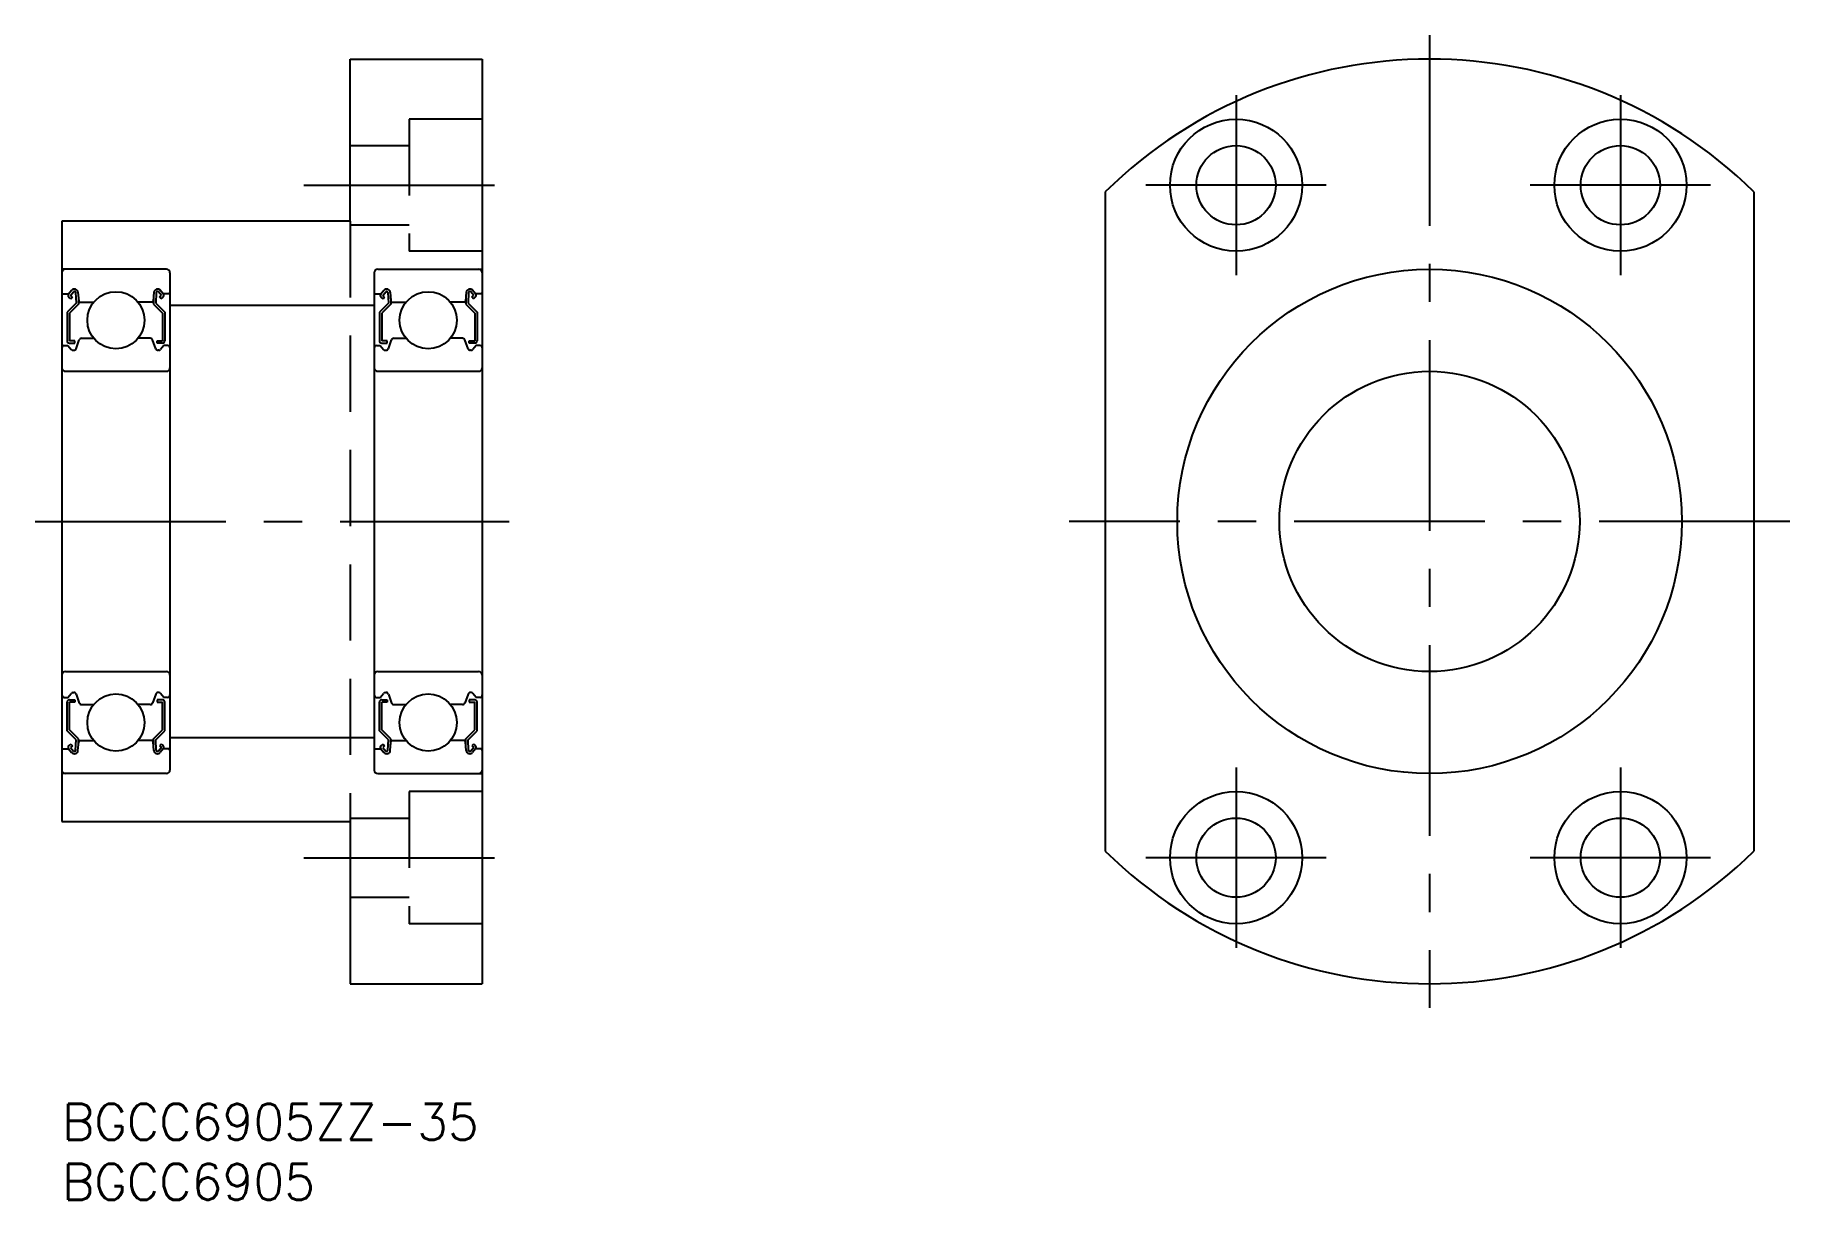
# Model space of a CAD drawing. Extents: x -2 to 144, y -8 to 89.
import ezdxf

# ---------------------------------------------------------------- set-up
doc = ezdxf.new("R2010")
doc.units = 0
doc.header["$LTSCALE"] = 0.5
doc.linetypes.add('CENTER', pattern=[50.8, 31.75, -6.35, 6.35, -6.35])
doc.linetypes.add('DASHED', pattern=[19.05, 12.7, -6.35])
for name, color, linetype in [('MSM_CENTER', 1, 'CENTER'), ('MSM_CONTINUOUS', 7, 'CONTINUOUS'), ('MSM_DASHED', 4, 'DASHED'), ('MSM_PART_NUMBER', 7, 'CONTINUOUS')]:
    doc.layers.add(name, color=color, linetype=linetype)
doc.styles.get("Standard").update_dxf_attribs({"font": 'txt.shx', "height": 3, "bigfont": 'bigfont.shx'})

msp = doc.modelspace()

# ---------------------------------------------------------------- linework, layer by layer
at = {"layer": 'MSM_CENTER'}
for p, q in [((113.87, 89), (113.87, 8)), ((97.76, 84), (97.76, 69)), ((129.76, 84), (129.76, 69)), ((20.14, 76.5), (37.03, 76.5)), ((105.26, 76.5), (90.26, 76.5)), ((137.26, 76.5), (122.26, 76.5)), ((-2.23, 48.5), (37.23, 48.5)), ((143.87, 48.5), (83.87, 48.5)), ((97.76, 28), (97.76, 13)), ((129.76, 28), (129.76, 13)), ((20.14, 20.5), (37.03, 20.5)), ((105.26, 20.5), (90.26, 20.5)), ((137.26, 20.5), (122.26, 20.5))]:
    msp.add_line(p, q, dxfattribs=at)
at = {"layer": 'MSM_CONTINUOUS'}
for p, q in [((24, 87), (35, 87)), ((24, 73.5), (24, 87)), ((35, 87), (35, 10)), ((86.87, 75.95), (86.87, 21.05)), ((140.87, 75.95), (140.87, 21.05)), ((0, 73.5), (0, 23.5)), ((24, 73.5), (0, 73.5)), ((8.7, 69.5), (0, 69.5)), ((9, 69.2), (9, 27.8)), ((26, 69.2), (26, 27.8)), ((26.3, 69.5), (35, 69.5)), ((0.1, 67.45), (0.56, 67.45)), ((0.56, 67.45), (0.81, 67.75)), ((0.71, 67.32), (0.96, 67.62)), ((0.87, 67.19), (0.71, 67.32)), ((1.14, 67.56), (1.18, 66.68)), ((1.34, 67.58), (1.4, 66.84)), ((7.66, 67.58), (7.6, 66.84)), ((7.86, 67.56), (7.82, 66.68)), ((8.29, 67.32), (8.04, 67.62)), ((8.13, 67.19), (8.29, 67.32)), ((8.44, 67.45), (8.19, 67.75)), ((8.9, 67.45), (8.44, 67.45)), ((26.1, 67.45), (26.56, 67.45)), ((26.56, 67.45), (26.81, 67.75)), ((26.71, 67.32), (26.96, 67.62)), ((26.87, 67.19), (26.71, 67.32)), ((27.14, 67.56), (27.18, 66.68)), ((27.34, 67.58), (27.4, 66.84)), ((33.66, 67.58), (33.6, 66.84)), ((33.86, 67.56), (33.82, 66.68)), ((34.29, 67.32), (34.04, 67.62)), ((34.13, 67.19), (34.29, 67.32)), ((34.44, 67.45), (34.19, 67.75)), ((34.9, 67.45), (34.44, 67.45)), ((1.18, 66.68), (0.43, 65.93)), ((0.43, 65.93), (0.43, 63.55)), ((0.74, 67.04), (0.58, 67.17)), ((1.38, 66.6), (0.63, 65.85)), ((0.63, 65.85), (0.63, 63.55)), ((0.74, 67.04), (0.87, 67.19)), ((1.38, 67.07), (1.38, 66.6)), ((1.5, 66.75), (2.65, 66.75)), ((7.5, 66.75), (6.35, 66.75)), ((7.62, 67.07), (7.62, 66.6)), ((7.62, 66.6), (8.37, 65.85)), ((7.82, 66.68), (8.57, 65.93)), ((8.26, 67.04), (8.13, 67.19)), ((8.26, 67.04), (8.42, 67.17)), ((8.37, 65.85), (8.37, 63.55)), ((8.57, 65.93), (8.57, 63.55)), ((9, 66.5), (26, 66.5)), ((27.18, 66.68), (26.43, 65.93)), ((26.43, 65.93), (26.43, 63.55)), ((26.74, 67.04), (26.58, 67.17)), ((27.38, 66.6), (26.63, 65.85)), ((26.63, 65.85), (26.63, 63.55)), ((26.74, 67.04), (26.87, 67.19)), ((27.38, 67.07), (27.38, 66.6)), ((27.5, 66.75), (28.65, 66.75)), ((33.5, 66.75), (32.35, 66.75)), ((33.62, 67.07), (33.62, 66.6)), ((33.62, 66.6), (34.37, 65.85)), ((33.82, 66.68), (34.57, 65.93)), ((34.26, 67.04), (34.13, 67.19)), ((34.26, 67.04), (34.42, 67.17)), ((34.37, 65.85), (34.37, 63.55)), ((34.57, 65.93), (34.57, 63.55)), ((0.2, 63.15), (0.5, 63.15)), ((0.5, 63.15), (0.78, 62.82)), ((1.08, 63.55), (0.63, 63.55)), ((0.63, 63.35), (1.08, 63.35)), ((1.08, 63.35), (1.08, 63.55)), ((1.18, 62.88), (1.45, 63.62)), ((1.64, 63.75), (2.65, 63.75)), ((7.36, 63.75), (6.35, 63.75)), ((7.82, 62.88), (7.55, 63.62)), ((7.92, 63.35), (7.92, 63.55)), ((7.92, 63.55), (8.37, 63.55)), ((8.37, 63.35), (7.92, 63.35)), ((8.5, 63.15), (8.22, 62.82)), ((8.8, 63.15), (8.5, 63.15)), ((26.2, 63.15), (26.5, 63.15)), ((26.5, 63.15), (26.78, 62.82)), ((27.08, 63.55), (26.63, 63.55)), ((26.63, 63.35), (27.08, 63.35)), ((27.08, 63.35), (27.08, 63.55)), ((27.18, 62.88), (27.45, 63.62)), ((27.64, 63.75), (28.65, 63.75)), ((33.36, 63.75), (32.35, 63.75)), ((33.82, 62.88), (33.55, 63.62)), ((33.92, 63.35), (33.92, 63.55)), ((33.92, 63.55), (34.37, 63.55)), ((34.37, 63.35), (33.92, 63.35)), ((34.5, 63.15), (34.22, 62.82)), ((34.8, 63.15), (34.5, 63.15)), ((0.93, 62.75), (0.99, 62.75)), ((8.07, 62.75), (8.01, 62.75)), ((26.93, 62.75), (26.99, 62.75)), ((34.07, 62.75), (34.01, 62.75)), ((0.3, 61), (8.7, 61)), ((26.3, 61), (34.7, 61)), ((0.3, 36), (8.7, 36)), ((26.3, 36), (34.7, 36)), ((0.2, 33.85), (0.5, 33.85)), ((0.5, 33.85), (0.78, 34.18)), ((0.63, 33.65), (1.08, 33.65)), ((0.93, 34.25), (0.99, 34.25)), ((1.08, 33.65), (1.08, 33.45)), ((1.18, 34.12), (1.45, 33.38)), ((7.82, 34.12), (7.55, 33.38)), ((7.92, 33.65), (7.92, 33.45)), ((8.37, 33.65), (7.92, 33.65)), ((8.07, 34.25), (8.01, 34.25)), ((8.5, 33.85), (8.22, 34.18)), ((8.8, 33.85), (8.5, 33.85)), ((26.2, 33.85), (26.5, 33.85)), ((26.5, 33.85), (26.78, 34.18)), ((26.63, 33.65), (27.08, 33.65)), ((26.93, 34.25), (26.99, 34.25)), ((27.08, 33.65), (27.08, 33.45)), ((27.18, 34.12), (27.45, 33.38)), ((33.82, 34.12), (33.55, 33.38)), ((33.92, 33.65), (33.92, 33.45)), ((34.37, 33.65), (33.92, 33.65)), ((34.07, 34.25), (34.01, 34.25)), ((34.5, 33.85), (34.22, 34.18)), ((34.8, 33.85), (34.5, 33.85)), ((0.43, 31.07), (0.43, 33.45)), ((0.63, 31.15), (0.63, 33.45)), ((1.08, 33.45), (0.63, 33.45)), ((1.64, 33.25), (2.65, 33.25)), ((7.36, 33.25), (6.35, 33.25)), ((7.92, 33.45), (8.37, 33.45)), ((8.37, 31.15), (8.37, 33.45)), ((8.57, 31.07), (8.57, 33.45)), ((26.43, 31.07), (26.43, 33.45)), ((26.63, 31.15), (26.63, 33.45)), ((27.08, 33.45), (26.63, 33.45)), ((27.64, 33.25), (28.65, 33.25)), ((33.36, 33.25), (32.35, 33.25)), ((33.92, 33.45), (34.37, 33.45)), ((34.37, 31.15), (34.37, 33.45)), ((34.57, 31.07), (34.57, 33.45)), ((1.18, 30.32), (0.43, 31.07)), ((1.38, 30.4), (0.63, 31.15)), ((7.62, 30.4), (8.37, 31.15)), ((7.82, 30.32), (8.57, 31.07)), ((27.18, 30.32), (26.43, 31.07)), ((27.38, 30.4), (26.63, 31.15)), ((33.62, 30.4), (34.37, 31.15)), ((33.82, 30.32), (34.57, 31.07)), ((0.1, 29.55), (0.56, 29.55)), ((0.56, 29.55), (0.81, 29.25)), ((0.74, 29.96), (0.58, 29.83)), ((0.87, 29.81), (0.71, 29.68)), ((0.71, 29.68), (0.96, 29.38)), ((0.74, 29.96), (0.87, 29.81)), ((1.14, 29.44), (1.18, 30.32)), ((1.34, 29.42), (1.4, 30.16)), ((1.38, 29.93), (1.38, 30.4)), ((1.5, 30.25), (2.65, 30.25)), ((7.5, 30.25), (6.35, 30.25)), ((7.66, 29.42), (7.6, 30.16)), ((7.62, 29.93), (7.62, 30.4)), ((7.86, 29.44), (7.82, 30.32)), ((8.29, 29.68), (8.04, 29.38)), ((8.26, 29.96), (8.13, 29.81)), ((8.13, 29.81), (8.29, 29.68)), ((8.44, 29.55), (8.19, 29.25)), ((8.26, 29.96), (8.42, 29.83)), ((8.9, 29.55), (8.44, 29.55)), ((9, 30.5), (26, 30.5)), ((26.1, 29.55), (26.56, 29.55)), ((26.56, 29.55), (26.81, 29.25)), ((26.74, 29.96), (26.58, 29.83)), ((26.87, 29.81), (26.71, 29.68)), ((26.71, 29.68), (26.96, 29.38)), ((26.74, 29.96), (26.87, 29.81)), ((27.14, 29.44), (27.18, 30.32)), ((27.34, 29.42), (27.4, 30.16)), ((27.38, 29.93), (27.38, 30.4)), ((27.5, 30.25), (28.65, 30.25)), ((33.5, 30.25), (32.35, 30.25)), ((33.66, 29.42), (33.6, 30.16)), ((33.62, 29.93), (33.62, 30.4)), ((33.86, 29.44), (33.82, 30.32)), ((34.29, 29.68), (34.04, 29.38)), ((34.26, 29.96), (34.13, 29.81)), ((34.13, 29.81), (34.29, 29.68)), ((34.44, 29.55), (34.19, 29.25)), ((34.26, 29.96), (34.42, 29.83)), ((34.9, 29.55), (34.44, 29.55)), ((8.7, 27.5), (0, 27.5)), ((26.3, 27.5), (35, 27.5)), ((0, 23.5), (24, 23.5)), ((24, 23.5), (24, 10)), ((24, 10), (35, 10))]:
    msp.add_line(p, q, dxfattribs=at)
for centre, radius in [((97.76, 76.5), 5.5), ((129.76, 76.5), 5.5), ((97.76, 76.5), 3.3), ((129.76, 76.5), 3.3), ((113.87, 48.5), 21), ((4.5, 65.25), 2.38), ((30.5, 65.25), 2.38), ((113.87, 48.5), 12.5), ((4.5, 31.75), 2.38), ((30.5, 31.75), 2.38), ((97.76, 20.5), 5.5), ((129.76, 20.5), 5.5), ((97.76, 20.5), 3.3), ((129.76, 20.5), 3.3)]:
    msp.add_circle(centre, radius, dxfattribs=at)
for centre, radius, start, end in [((113.87, 48.5), 38.5, 45.4687, 134.5313), ((0.3, 69.2), 0.3, 90, 180), ((8.7, 69.2), 0.3, 0, 90), ((26.3, 69.2), 0.3, 90, 180), ((34.7, 69.2), 0.3, 0, 90), ((0.1, 67.55), 0.1, 180, 270), ((0.71, 67.32), 0.2, 140, 230.0841), ((1.04, 67.55), 0.3, 4.9967, 140), ((1.04, 67.55), 0.1, 2.8198, 140.001), ((7.96, 67.55), 0.3, 40, 175.0033), ((7.96, 67.55), 0.1, 39.999, 177.1802), ((8.29, 67.32), 0.2, 309.9159, 40), ((8.9, 67.55), 0.1, 270, 0), ((26.1, 67.55), 0.1, 180, 270), ((26.71, 67.32), 0.2, 140, 230.0841), ((27.04, 67.55), 0.3, 4.9967, 140), ((27.04, 67.55), 0.1, 2.8198, 140.001), ((33.96, 67.55), 0.3, 40, 175.0033), ((33.96, 67.55), 0.1, 39.999, 177.1802), ((34.29, 67.32), 0.2, 309.9159, 40), ((34.9, 67.55), 0.1, 270, 0), ((1.5, 66.85), 0.1, 184.9967, 270.0005), ((7.5, 66.85), 0.1, 269.9995, 355.0033), ((27.5, 66.85), 0.1, 184.9967, 270.0005), ((33.5, 66.85), 0.1, 269.9995, 355.0033), ((0.2, 62.95), 0.2, 90, 180), ((0.63, 63.55), 0.2, 180, 270), ((0.99, 62.95), 0.2, 270, 339.9919), ((1.64, 63.55), 0.2, 90, 159.9919), ((7.36, 63.55), 0.2, 20.0081, 90), ((8.01, 62.95), 0.2, 200.0081, 270), ((8.37, 63.55), 0.2, 270, 0), ((8.8, 62.95), 0.2, 0, 90), ((26.2, 62.95), 0.2, 90, 180), ((26.63, 63.55), 0.2, 180, 270), ((26.99, 62.95), 0.2, 270, 339.9919), ((27.64, 63.55), 0.2, 90, 159.9919), ((33.36, 63.55), 0.2, 20.0081, 90), ((34.01, 62.95), 0.2, 200.0081, 270), ((34.37, 63.55), 0.2, 270, 0), ((34.8, 62.95), 0.2, 0, 90), ((0.93, 62.95), 0.2, 219.9919, 270), ((8.07, 62.95), 0.2, 270, 320.0081), ((26.93, 62.95), 0.2, 219.9919, 270), ((34.07, 62.95), 0.2, 270, 320.0081), ((0.3, 61.3), 0.3, 180, 270), ((8.7, 61.3), 0.3, 270, 0), ((26.3, 61.3), 0.3, 180, 270), ((34.7, 61.3), 0.3, 270, 0), ((0.3, 35.7), 0.3, 90, 180), ((8.7, 35.7), 0.3, 0, 90), ((26.3, 35.7), 0.3, 90, 180), ((34.7, 35.7), 0.3, 0, 90), ((0.2, 34.05), 0.2, 180, 270), ((0.63, 33.45), 0.2, 90, 180), ((0.93, 34.05), 0.2, 90, 140.0081), ((0.99, 34.05), 0.2, 20.0081, 90), ((8.01, 34.05), 0.2, 90, 159.9919), ((8.07, 34.05), 0.2, 39.9919, 90), ((8.37, 33.45), 0.2, 0, 90), ((8.8, 34.05), 0.2, 270, 0), ((26.2, 34.05), 0.2, 180, 270), ((26.63, 33.45), 0.2, 90, 180), ((26.93, 34.05), 0.2, 90, 140.0081), ((26.99, 34.05), 0.2, 20.0081, 90), ((34.01, 34.05), 0.2, 90, 159.9919), ((34.07, 34.05), 0.2, 39.9919, 90), ((34.37, 33.45), 0.2, 0, 90), ((34.8, 34.05), 0.2, 270, 0), ((1.64, 33.45), 0.2, 200.0081, 270), ((7.36, 33.45), 0.2, 270, 339.9919), ((27.64, 33.45), 0.2, 200.0081, 270), ((33.36, 33.45), 0.2, 270, 339.9919), ((0.1, 29.45), 0.1, 90, 180), ((0.71, 29.68), 0.2, 129.9159, 220), ((1.04, 29.45), 0.3, 220, 355.0033), ((1.04, 29.45), 0.1, 219.999, 357.1802), ((1.5, 30.15), 0.1, 89.9995, 175.0033), ((7.5, 30.15), 0.1, 4.9967, 90.0005), ((7.96, 29.45), 0.3, 184.9967, 320), ((7.96, 29.45), 0.1, 182.8198, 320.001), ((8.29, 29.68), 0.2, 320, 50.0841), ((8.9, 29.45), 0.1, 0, 90), ((26.1, 29.45), 0.1, 90, 180), ((26.71, 29.68), 0.2, 129.9159, 220), ((27.04, 29.45), 0.3, 220, 355.0033), ((27.04, 29.45), 0.1, 219.999, 357.1802), ((27.5, 30.15), 0.1, 89.9995, 175.0033), ((33.5, 30.15), 0.1, 4.9967, 90.0005), ((33.96, 29.45), 0.3, 184.9967, 320), ((33.96, 29.45), 0.1, 182.8198, 320.001), ((34.29, 29.68), 0.2, 320, 50.0841), ((34.9, 29.45), 0.1, 0, 90), ((0.3, 27.8), 0.3, 180, 270), ((8.7, 27.8), 0.3, 270, 0), ((26.3, 27.8), 0.3, 180, 270), ((34.7, 27.8), 0.3, 270, 0), ((113.87, 48.5), 38.5, 225.4687, 314.5313)]:
    msp.add_arc(centre, radius, start, end, dxfattribs=at)
at = {"layer": 'MSM_DASHED'}
for p, q in [((28.9, 82), (28.9, 71)), ((35, 82), (28.9, 82)), ((24, 79.8), (28.9, 79.8)), ((24, 73.5), (24, 23.5)), ((24, 73.2), (28.9, 73.2)), ((35, 71), (28.9, 71)), ((28.9, 26), (28.9, 15)), ((35, 26), (28.9, 26)), ((24, 23.8), (28.9, 23.8)), ((24, 17.2), (28.9, 17.2)), ((35, 15), (28.9, 15))]:
    msp.add_line(p, q, dxfattribs=at)

# ---------------------------------------------------------------- texts
at = {"layer": 'MSM_PART_NUMBER'}
for s, p in [('BGCC6905ZZ-35', (0, -3)), ('BGCC6905', (0, -8))]:
    msp.add_text(s, height=3, dxfattribs=at).set_placement(p)

doc.saveas('drawing.dxf')
